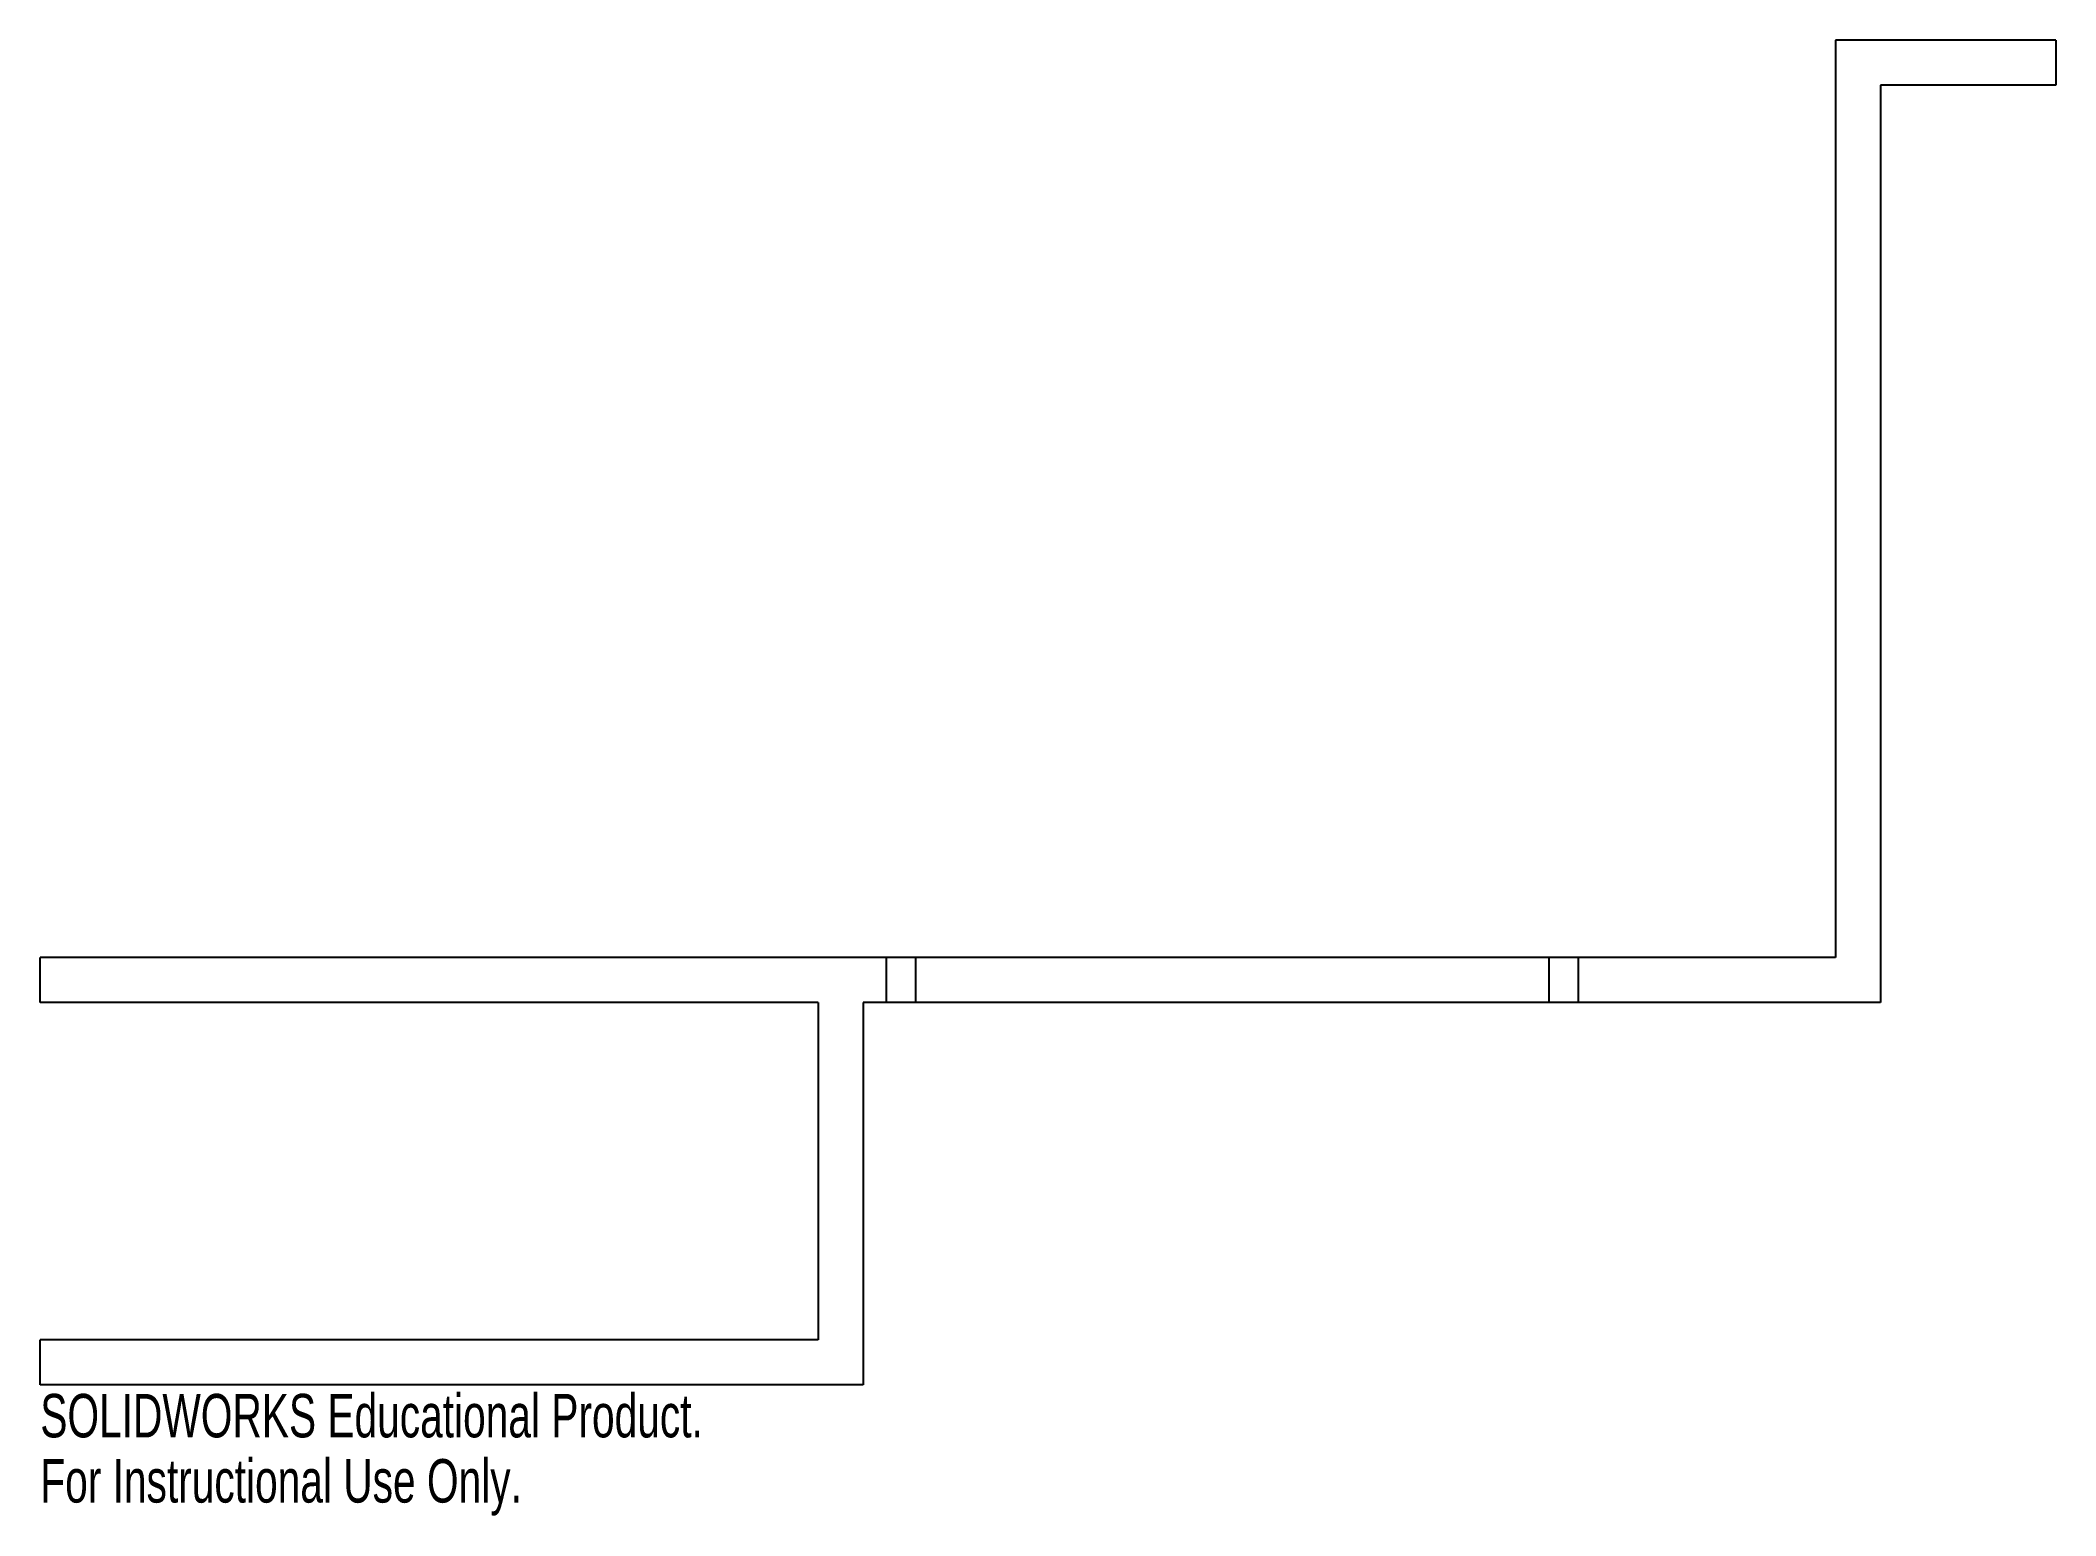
# Model space of a CAD drawing. Header units: millimetres. Extents: x -181 to 43, y -17 to 147.
import ezdxf

# ---------------------------------------------------------------- set-up
doc = ezdxf.new("R2010")
doc.units = ezdxf.units.MM
doc.styles.add('SLDTEXTSTYLE0', font='TXT', dxfattribs={"width": 0.7})

msp = doc.modelspace()

# ---------------------------------------------------------------- linework, layer by layer
at = {"color": 7, "linetype": 'Continuous', "lineweight": 25}
for p, q in [((43.25, 146.65), (18.75, 146.65)), ((18.75, 146.65), (18.75, 44.65)), ((43.25, 146.65), (43.25, 141.65)), ((23.75, 141.65), (23.75, 39.65)), ((43.25, 141.65), (23.75, 141.65)), ((18.75, 44.65), (-180.89, 44.65)), ((-180.89, 39.65), (-180.89, 44.65)), ((-86.79, 39.65), (-86.79, 44.65)), ((-83.57, 44.65), (-83.57, 39.65)), ((-13.07, 39.65), (-13.07, 44.65)), ((-9.85, 44.65), (-9.85, 39.65)), ((-94.39, 39.65), (-180.89, 39.65)), ((-94.39, 39.65), (-94.39, 2.15)), ((23.75, 39.65), (-89.39, 39.65)), ((-89.39, 39.65), (-89.39, -2.85)), ((-94.39, 2.15), (-180.89, 2.15)), ((-180.89, -2.85), (-180.89, 2.15)), ((-89.39, -2.85), (-180.89, -2.85))]:
    msp.add_line(p, q, dxfattribs=at)

# ---------------------------------------------------------------- texts
at = {"color": 7, "linetype": 'Continuous', "char_height": 4.8336, "attachment_point": 1, "style": 'SLDTEXTSTYLE0'}
for s, insert in [('SOLIDWORKS Educational Product.', (-180.89, -3.87)), ('For Instructional Use Only.', (-180.89, -11.12))]:
    msp.add_mtext(s, dxfattribs=dict(at, insert=insert))

doc.saveas('drawing.dxf')
